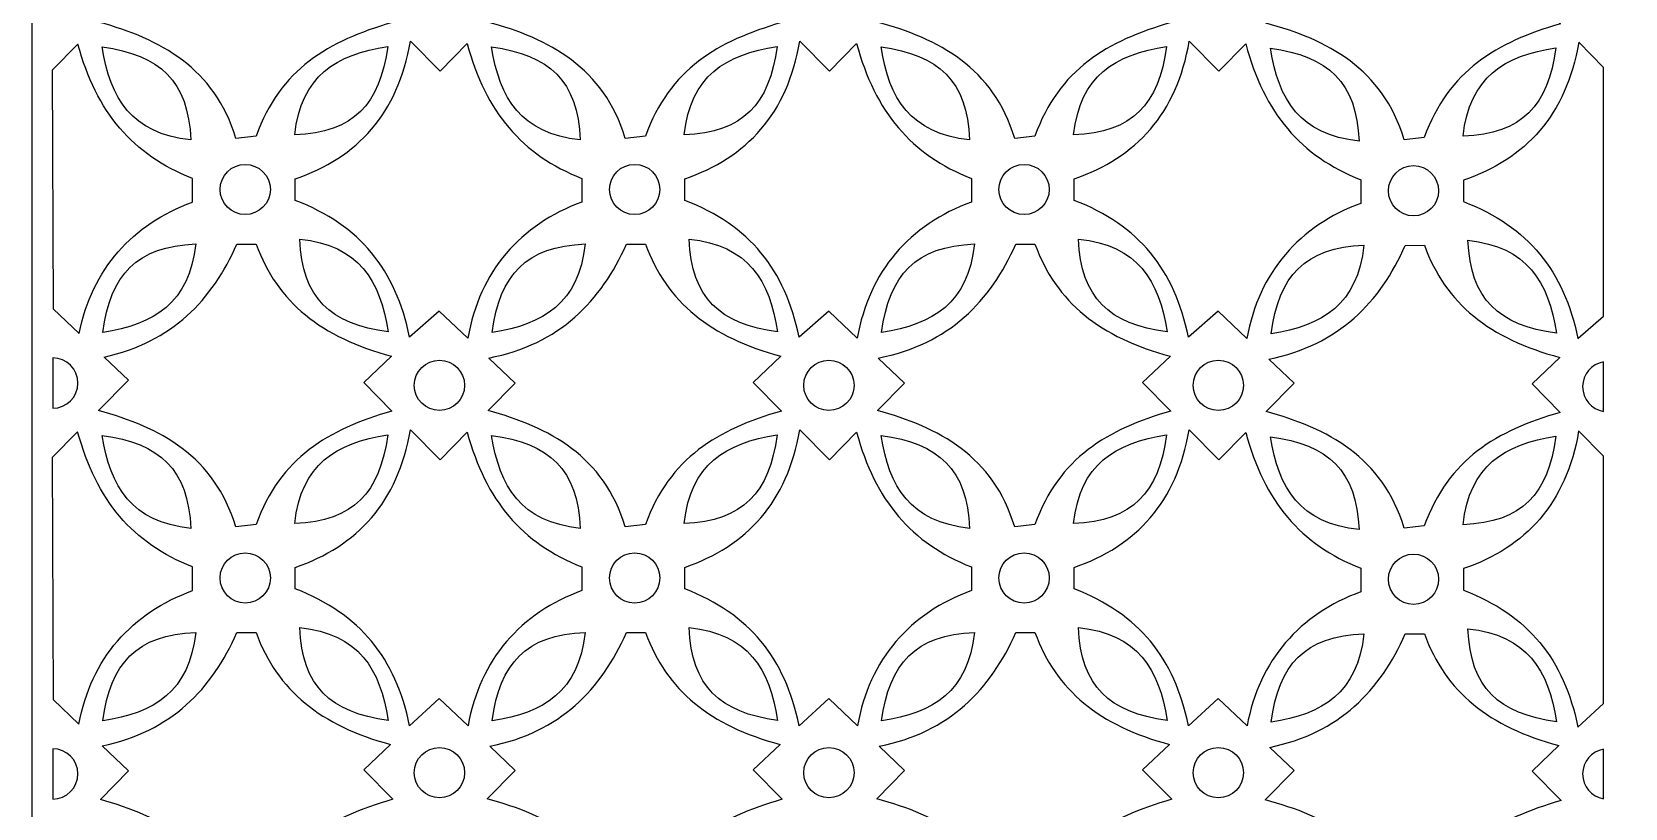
# Model space of a CAD drawing. Header units: centimetres. Extents: x 7.7 to 16.7, y -9 to 9.
# Drawn here: x 7.693 to 12.191, y -0.099 to 2.092 of the extents above; entities that cross this region are included whole.
import ezdxf

# ---------------------------------------------------------------- set-up
doc = ezdxf.new("R2010")
doc.units = ezdxf.units.CM
doc.header["$MEASUREMENT"] = 0
doc.layers.add('layer 1', color=7, linetype='Continuous')

msp = doc.modelspace()

# ---------------------------------------------------------------- linework, layer by layer
at = {"layer": 'layer 1', "color": 250}
for points, knots in [([(7.69314, -9.00021), (7.69314, -3.37172), (7.69314, 3.13452), (7.69314, 9.00077), (7.69314, 9.00077), (7.69314, 9.00077), (16.68501, 9.00077), (16.68501, 9.00077), (16.68501, 9.00077), (16.68501, 3.47841), (16.68501, -3.20635), (16.68501, -9.00021), (16.68501, -9.00021), (16.68501, -9.00021), (7.69314, -9.00021), (7.69314, -9.00021)], [0, 0, 0, 0, 0.2, 0.2, 0.2, 0.2, 0.4, 0.4, 0.4, 0.4, 0.6, 0.6, 0.6, 0.6, 1, 1, 1, 1]), ([(7.89432, 2.26982), (7.89432, 2.26982), (7.96608, 2.20196), (7.96608, 2.20196), (7.96608, 2.20196), (7.96608, 2.20196), (7.88373, 2.11858), (7.88373, 2.11858), (7.88373, 2.11858), (8.05497, 2.07171), (8.20927, 1.99003), (8.26887, 1.7909), (8.26887, 1.7909), (8.26887, 1.7909), (8.32589, 1.79744), (8.32589, 1.79744), (8.32589, 1.79744), (8.39436, 1.98648), (8.52989, 2.06595), (8.71018, 2.11802), (8.71018, 2.11802), (8.71018, 2.11802), (8.63, 2.19919), (8.63, 2.19919), (8.63, 2.19919), (8.63, 2.19919), (8.70801, 2.27297), (8.70801, 2.27297), (8.70801, 2.27297), (8.50959, 2.32565), (8.38609, 2.42492), (8.32612, 2.58937), (8.32612, 2.58937), (8.32612, 2.58937), (8.27218, 2.58917), (8.27218, 2.58917), (8.27218, 2.58917), (8.20236, 2.4312), (8.08841, 2.31104), (7.89432, 2.26982)], [0, 0, 0, 0, 0.0909091, 0.0909091, 0.0909091, 0.0909091, 0.1818182, 0.1818182, 0.1818182, 0.1818182, 0.2727273, 0.2727273, 0.2727273, 0.2727273, 0.3636364, 0.3636364, 0.3636364, 0.3636364, 0.4545455, 0.4545455, 0.4545455, 0.4545455, 0.5454545, 0.5454545, 0.5454545, 0.5454545, 0.6363636, 0.6363636, 0.6363636, 0.6363636, 0.7272727, 0.7272727, 0.7272727, 0.7272727, 0.8181818, 0.8181818, 0.8181818, 0.8181818, 1, 1, 1, 1]), ([(8.98069, 2.11922), (9.15287, 2.07245), (9.30831, 1.99094), (9.36818, 1.7909), (9.36818, 1.7909), (9.36818, 1.7909), (9.4252, 1.79744), (9.4252, 1.79744), (9.4252, 1.79744), (9.49367, 1.98648), (9.62919, 2.06595), (9.80949, 2.11802), (9.80949, 2.11802), (9.80949, 2.11802), (9.72931, 2.19919), (9.72931, 2.19919), (9.72931, 2.19919), (9.72931, 2.19919), (9.80732, 2.27296), (9.80732, 2.27296), (9.80732, 2.27296), (9.60889, 2.32565), (9.4854, 2.42492), (9.42543, 2.58937), (9.42543, 2.58937), (9.42543, 2.58937), (9.37149, 2.58917), (9.37149, 2.58917), (9.37149, 2.58917), (9.30045, 2.42844), (9.1837, 2.30686), (8.98334, 2.26774), (8.98334, 2.26774), (8.98334, 2.26774), (9.05741, 2.19742), (9.05741, 2.19742), (9.05741, 2.19742), (9.05741, 2.19742), (8.98069, 2.11922), (8.98069, 2.11922)], [0, 0, 0, 0, 0.0909091, 0.0909091, 0.0909091, 0.0909091, 0.1818182, 0.1818182, 0.1818182, 0.1818182, 0.2727273, 0.2727273, 0.2727273, 0.2727273, 0.3636364, 0.3636364, 0.3636364, 0.3636364, 0.4545455, 0.4545455, 0.4545455, 0.4545455, 0.5454545, 0.5454545, 0.5454545, 0.5454545, 0.6363636, 0.6363636, 0.6363636, 0.6363636, 0.7272727, 0.7272727, 0.7272727, 0.7272727, 0.8181818, 0.8181818, 0.8181818, 0.8181818, 1, 1, 1, 1]), ([(10.08, 2.11922), (10.25218, 2.07245), (10.40762, 1.99094), (10.46749, 1.7909), (10.46749, 1.7909), (10.46749, 1.7909), (10.52451, 1.79744), (10.52451, 1.79744), (10.52451, 1.79744), (10.59298, 1.98648), (10.7285, 2.06595), (10.9088, 2.11802), (10.9088, 2.11802), (10.9088, 2.11802), (10.82862, 2.19919), (10.82862, 2.19919), (10.82862, 2.19919), (10.82862, 2.19919), (10.90663, 2.27296), (10.90663, 2.27296), (10.90663, 2.27296), (10.7082, 2.32565), (10.58471, 2.42492), (10.52474, 2.58937), (10.52474, 2.58937), (10.52474, 2.58937), (10.4708, 2.58917), (10.4708, 2.58917), (10.4708, 2.58917), (10.39976, 2.42844), (10.28301, 2.30686), (10.08265, 2.26774), (10.08265, 2.26774), (10.08265, 2.26774), (10.15672, 2.19742), (10.15672, 2.19742), (10.15672, 2.19742), (10.15672, 2.19742), (10.08, 2.11922), (10.08, 2.11922)], [0, 0, 0, 0, 0.0909091, 0.0909091, 0.0909091, 0.0909091, 0.1818182, 0.1818182, 0.1818182, 0.1818182, 0.2727273, 0.2727273, 0.2727273, 0.2727273, 0.3636364, 0.3636364, 0.3636364, 0.3636364, 0.4545455, 0.4545455, 0.4545455, 0.4545455, 0.5454545, 0.5454545, 0.5454545, 0.5454545, 0.6363636, 0.6363636, 0.6363636, 0.6363636, 0.7272727, 0.7272727, 0.7272727, 0.7272727, 0.8181818, 0.8181818, 0.8181818, 0.8181818, 1, 1, 1, 1]), ([(11.17651, 2.11636), (11.3498, 2.06972), (11.5066, 1.9884), (11.5668, 1.78728), (11.5668, 1.78728), (11.5668, 1.78728), (11.62382, 1.79383), (11.62382, 1.79383), (11.62382, 1.79383), (11.69229, 1.98287), (11.82781, 2.06233), (12.00811, 2.1144), (12.00811, 2.1144), (12.00811, 2.1144), (11.92793, 2.19558), (11.92793, 2.19558), (11.92793, 2.19558), (11.92793, 2.19558), (12.00594, 2.26935), (12.00594, 2.26935), (12.00594, 2.26935), (11.80751, 2.32203), (11.68402, 2.4213), (11.62405, 2.58575), (11.62405, 2.58575), (11.62405, 2.58575), (11.57011, 2.58555), (11.57011, 2.58555), (11.57011, 2.58555), (11.49944, 2.42567), (11.38355, 2.30451), (11.18512, 2.26474), (11.18512, 2.26474), (11.18512, 2.26474), (11.25603, 2.19742), (11.25603, 2.19742), (11.25603, 2.19742), (11.25603, 2.19742), (11.17651, 2.11636), (11.17651, 2.11636)], [0, 0, 0, 0, 0.0909091, 0.0909091, 0.0909091, 0.0909091, 0.1818182, 0.1818182, 0.1818182, 0.1818182, 0.2727273, 0.2727273, 0.2727273, 0.2727273, 0.3636364, 0.3636364, 0.3636364, 0.3636364, 0.4545455, 0.4545455, 0.4545455, 0.4545455, 0.5454545, 0.5454545, 0.5454545, 0.5454545, 0.6363636, 0.6363636, 0.6363636, 0.6363636, 0.7272727, 0.7272727, 0.7272727, 0.7272727, 0.8181818, 0.8181818, 0.8181818, 0.8181818, 1, 1, 1, 1]), ([(7.75078, 1.98397), (7.75078, 1.98397), (7.82308, 2.05718), (7.82308, 2.05718), (7.82308, 2.05718), (7.87592, 1.86383), (7.97776, 1.74462), (8.14659, 1.67787), (8.14659, 1.67787), (8.14659, 1.67787), (8.14665, 1.61115), (8.14665, 1.61115), (8.14665, 1.61115), (7.97704, 1.54933), (7.86261, 1.42198), (7.82704, 1.24005), (7.82704, 1.24005), (7.82704, 1.24005), (7.75289, 1.31016), (7.75289, 1.31016), (7.75289, 1.31016), (7.75289, 1.31016), (7.75078, 1.98397), (7.75078, 1.98397)], [0, 0, 0, 0, 0.1428571, 0.1428571, 0.1428571, 0.1428571, 0.2857143, 0.2857143, 0.2857143, 0.2857143, 0.4285714, 0.4285714, 0.4285714, 0.4285714, 0.5714286, 0.5714286, 0.5714286, 0.5714286, 0.7142857, 0.7142857, 0.7142857, 0.7142857, 1, 1, 1, 1]), ([(7.89176, 2.04901), (7.91432, 1.90349), (7.97444, 1.80478), (8.14163, 1.78673), (8.14163, 1.78673), (8.13514, 1.95327), (8.05461, 2.02726), (7.89176, 2.04901)], [0, 0, 0, 0, 0.3333333, 0.3333333, 0.3333333, 0.3333333, 1, 1, 1, 1]), ([(8.69753, 2.0505), (8.55202, 2.02794), (8.45331, 1.96782), (8.43525, 1.80063), (8.43525, 1.80063), (8.6018, 1.80711), (8.67579, 1.88764), (8.69753, 2.0505)], [0, 0, 0, 0, 0.3333333, 0.3333333, 0.3333333, 0.3333333, 1, 1, 1, 1]), ([(8.92395, 1.22698), (8.95652, 1.41588), (9.07233, 1.54786), (9.24596, 1.61115), (9.24596, 1.61115), (9.24596, 1.61115), (9.2459, 1.67787), (9.2459, 1.67787), (9.2459, 1.67787), (9.07647, 1.74485), (8.97451, 1.86467), (8.92183, 2.05922), (8.92183, 2.05922), (8.92183, 2.05922), (8.8453, 1.98121), (8.8453, 1.98121), (8.8453, 1.98121), (8.8453, 1.98121), (8.76166, 2.06589), (8.76166, 2.06589), (8.76166, 2.06589), (8.72682, 1.86019), (8.61201, 1.73723), (8.43686, 1.6767), (8.43686, 1.6767), (8.43686, 1.6767), (8.43686, 1.61613), (8.43686, 1.61613), (8.43686, 1.61613), (8.6203, 1.54466), (8.71969, 1.42144), (8.7596, 1.22955), (8.7596, 1.22955), (8.7596, 1.22955), (8.84319, 1.30366), (8.84319, 1.30366), (8.84319, 1.30366), (8.84319, 1.30366), (8.92395, 1.22698), (8.92395, 1.22698)], [0, 0, 0, 0, 0.0909091, 0.0909091, 0.0909091, 0.0909091, 0.1818182, 0.1818182, 0.1818182, 0.1818182, 0.2727273, 0.2727273, 0.2727273, 0.2727273, 0.3636364, 0.3636364, 0.3636364, 0.3636364, 0.4545455, 0.4545455, 0.4545455, 0.4545455, 0.5454545, 0.5454545, 0.5454545, 0.5454545, 0.6363636, 0.6363636, 0.6363636, 0.6363636, 0.7272727, 0.7272727, 0.7272727, 0.7272727, 0.8181818, 0.8181818, 0.8181818, 0.8181818, 1, 1, 1, 1]), ([(8.99107, 2.04901), (9.01363, 1.90349), (9.07375, 1.80478), (9.24094, 1.78673), (9.24094, 1.78673), (9.23445, 1.95327), (9.15392, 2.02726), (8.99107, 2.04901)], [0, 0, 0, 0, 0.3333333, 0.3333333, 0.3333333, 0.3333333, 1, 1, 1, 1]), ([(9.79684, 2.0505), (9.65133, 2.02794), (9.55262, 1.96782), (9.53456, 1.80063), (9.53456, 1.80063), (9.70111, 1.80711), (9.7751, 1.88764), (9.79684, 2.0505)], [0, 0, 0, 0, 0.3333333, 0.3333333, 0.3333333, 0.3333333, 1, 1, 1, 1]), ([(10.02326, 1.22698), (10.05583, 1.41588), (10.17164, 1.54786), (10.34527, 1.61115), (10.34527, 1.61115), (10.34527, 1.61115), (10.34521, 1.67787), (10.34521, 1.67787), (10.34521, 1.67787), (10.17578, 1.74485), (10.07382, 1.86467), (10.02114, 2.05922), (10.02114, 2.05922), (10.02114, 2.05922), (9.94461, 1.98121), (9.94461, 1.98121), (9.94461, 1.98121), (9.94461, 1.98121), (9.86097, 2.06589), (9.86097, 2.06589), (9.86097, 2.06589), (9.82613, 1.86019), (9.71132, 1.73723), (9.53617, 1.6767), (9.53617, 1.6767), (9.53617, 1.6767), (9.53617, 1.61613), (9.53617, 1.61613), (9.53617, 1.61613), (9.71961, 1.54466), (9.819, 1.42144), (9.85891, 1.22955), (9.85891, 1.22955), (9.85891, 1.22955), (9.9425, 1.30366), (9.9425, 1.30366), (9.9425, 1.30366), (9.9425, 1.30366), (10.02326, 1.22698), (10.02326, 1.22698)], [0, 0, 0, 0, 0.0909091, 0.0909091, 0.0909091, 0.0909091, 0.1818182, 0.1818182, 0.1818182, 0.1818182, 0.2727273, 0.2727273, 0.2727273, 0.2727273, 0.3636364, 0.3636364, 0.3636364, 0.3636364, 0.4545455, 0.4545455, 0.4545455, 0.4545455, 0.5454545, 0.5454545, 0.5454545, 0.5454545, 0.6363636, 0.6363636, 0.6363636, 0.6363636, 0.7272727, 0.7272727, 0.7272727, 0.7272727, 0.8181818, 0.8181818, 0.8181818, 0.8181818, 1, 1, 1, 1]), ([(10.09038, 2.04901), (10.11294, 1.90349), (10.17306, 1.80478), (10.34025, 1.78673), (10.34025, 1.78673), (10.33376, 1.95327), (10.25323, 2.02726), (10.09038, 2.04901)], [0, 0, 0, 0, 0.3333333, 0.3333333, 0.3333333, 0.3333333, 1, 1, 1, 1]), ([(10.89615, 2.0505), (10.75064, 2.02794), (10.65193, 1.96782), (10.63387, 1.80063), (10.63387, 1.80063), (10.80042, 1.80711), (10.87441, 1.88764), (10.89615, 2.0505)], [0, 0, 0, 0, 0.3333333, 0.3333333, 0.3333333, 0.3333333, 1, 1, 1, 1]), ([(11.12311, 1.22648), (11.15641, 1.41372), (11.2719, 1.54459), (11.44458, 1.60753), (11.44458, 1.60753), (11.44458, 1.60753), (11.44452, 1.67425), (11.44452, 1.67425), (11.44452, 1.67425), (11.27449, 1.74148), (11.1724, 1.8619), (11.11989, 2.05768), (11.11989, 2.05768), (11.11989, 2.05768), (11.04392, 1.98121), (11.04392, 1.98121), (11.04392, 1.98121), (11.04392, 1.98121), (10.96028, 2.06589), (10.96028, 2.06589), (10.96028, 2.06589), (10.92544, 1.86019), (10.81063, 1.73723), (10.63548, 1.6767), (10.63548, 1.6767), (10.63548, 1.6767), (10.63548, 1.61613), (10.63548, 1.61613), (10.63548, 1.61613), (10.81892, 1.54466), (10.91831, 1.42144), (10.95822, 1.22955), (10.95822, 1.22955), (10.95822, 1.22955), (11.04181, 1.30366), (11.04181, 1.30366), (11.04181, 1.30366), (11.04181, 1.30366), (11.12311, 1.22648), (11.12311, 1.22648)], [0, 0, 0, 0, 0.0909091, 0.0909091, 0.0909091, 0.0909091, 0.1818182, 0.1818182, 0.1818182, 0.1818182, 0.2727273, 0.2727273, 0.2727273, 0.2727273, 0.3636364, 0.3636364, 0.3636364, 0.3636364, 0.4545455, 0.4545455, 0.4545455, 0.4545455, 0.5454545, 0.5454545, 0.5454545, 0.5454545, 0.6363636, 0.6363636, 0.6363636, 0.6363636, 0.7272727, 0.7272727, 0.7272727, 0.7272727, 0.8181818, 0.8181818, 0.8181818, 0.8181818, 1, 1, 1, 1]), ([(11.18969, 2.04539), (11.21225, 1.89987), (11.27237, 1.80116), (11.43956, 1.78311), (11.43956, 1.78311), (11.43307, 1.94965), (11.35254, 2.02365), (11.18969, 2.04539)], [0, 0, 0, 0, 0.3333333, 0.3333333, 0.3333333, 0.3333333, 1, 1, 1, 1]), ([(11.99546, 2.04688), (11.84995, 2.02432), (11.75124, 1.9642), (11.73318, 1.79701), (11.73318, 1.79701), (11.89973, 1.80349), (11.97372, 1.88402), (11.99546, 2.04688)], [0, 0, 0, 0, 0.3333333, 0.3333333, 0.3333333, 0.3333333, 1, 1, 1, 1]), ([(12.12941, 1.99158), (12.12941, 1.99158), (12.12941, 1.28898), (12.12941, 1.28898), (12.12941, 1.28898), (12.12941, 1.28898), (12.05753, 1.22593), (12.05753, 1.22593), (12.05753, 1.22593), (12.01762, 1.41782), (11.91823, 1.54104), (11.73479, 1.61251), (11.73479, 1.61251), (11.73479, 1.61251), (11.73479, 1.67308), (11.73479, 1.67308), (11.73479, 1.67308), (11.90994, 1.73361), (12.02475, 1.85658), (12.05959, 2.06227), (12.05959, 2.06227), (12.05959, 2.06227), (12.12941, 1.99158), (12.12941, 1.99158)], [0, 0, 0, 0, 0.1428571, 0.1428571, 0.1428571, 0.1428571, 0.2857143, 0.2857143, 0.2857143, 0.2857143, 0.4285714, 0.4285714, 0.4285714, 0.4285714, 0.5714286, 0.5714286, 0.5714286, 0.5714286, 0.7142857, 0.7142857, 0.7142857, 0.7142857, 1, 1, 1, 1]), ([(8.36632, 1.64677), (8.36632, 1.68584), (8.33446, 1.7177), (8.29538, 1.7177), (8.29538, 1.7177), (8.25631, 1.7177), (8.22445, 1.68584), (8.22445, 1.64677), (8.22445, 1.64677), (8.22445, 1.6077), (8.25631, 1.57583), (8.29538, 1.57583), (8.29538, 1.57583), (8.33446, 1.57583), (8.36632, 1.6077), (8.36632, 1.64677)], [0, 0, 0, 0, 0.2, 0.2, 0.2, 0.2, 0.4, 0.4, 0.4, 0.4, 0.6, 0.6, 0.6, 0.6, 1, 1, 1, 1]), ([(9.46563, 1.64677), (9.46563, 1.68584), (9.43377, 1.7177), (9.39469, 1.7177), (9.39469, 1.7177), (9.35562, 1.7177), (9.32376, 1.68584), (9.32376, 1.64677), (9.32376, 1.64677), (9.32376, 1.6077), (9.35562, 1.57583), (9.39469, 1.57583), (9.39469, 1.57583), (9.43377, 1.57583), (9.46563, 1.6077), (9.46563, 1.64677)], [0, 0, 0, 0, 0.2, 0.2, 0.2, 0.2, 0.4, 0.4, 0.4, 0.4, 0.6, 0.6, 0.6, 0.6, 1, 1, 1, 1]), ([(10.56494, 1.64677), (10.56494, 1.68584), (10.53308, 1.7177), (10.494, 1.7177), (10.494, 1.7177), (10.45493, 1.7177), (10.42307, 1.68584), (10.42307, 1.64677), (10.42307, 1.64677), (10.42307, 1.6077), (10.45493, 1.57583), (10.494, 1.57583), (10.494, 1.57583), (10.53308, 1.57583), (10.56494, 1.6077), (10.56494, 1.64677)], [0, 0, 0, 0, 0.2, 0.2, 0.2, 0.2, 0.4, 0.4, 0.4, 0.4, 0.6, 0.6, 0.6, 0.6, 1, 1, 1, 1]), ([(11.66425, 1.64315), (11.66425, 1.68222), (11.63239, 1.71409), (11.59331, 1.71409), (11.59331, 1.71409), (11.55424, 1.71409), (11.52238, 1.68222), (11.52238, 1.64315), (11.52238, 1.64315), (11.52238, 1.60408), (11.55424, 1.57221), (11.59331, 1.57221), (11.59331, 1.57221), (11.63239, 1.57221), (11.66425, 1.60408), (11.66425, 1.64315)], [0, 0, 0, 0, 0.2, 0.2, 0.2, 0.2, 0.4, 0.4, 0.4, 0.4, 0.6, 0.6, 0.6, 0.6, 1, 1, 1, 1]), ([(7.897, 1.17388), (7.897, 1.17388), (7.96608, 1.10856), (7.96608, 1.10856), (7.96608, 1.10856), (7.96608, 1.10856), (7.8813, 1.02272), (7.8813, 1.02272), (7.8813, 1.02272), (8.05352, 0.97597), (8.20899, 0.89445), (8.26887, 0.69438), (8.26887, 0.69438), (8.26887, 0.69438), (8.32589, 0.70093), (8.32589, 0.70093), (8.32589, 0.70093), (8.3943, 0.8898), (8.52964, 0.96929), (8.7097, 1.02136), (8.7097, 1.02136), (8.7097, 1.02136), (8.63, 1.10206), (8.63, 1.10206), (8.63, 1.10206), (8.63, 1.10206), (8.70852, 1.17631), (8.70852, 1.17631), (8.70852, 1.17631), (8.5098, 1.22896), (8.38614, 1.32826), (8.32612, 1.49285), (8.32612, 1.49285), (8.32612, 1.49285), (8.27218, 1.49265), (8.27218, 1.49265), (8.27218, 1.49265), (8.20268, 1.33542), (8.08946, 1.21564), (7.897, 1.17388)], [0, 0, 0, 0, 0.0909091, 0.0909091, 0.0909091, 0.0909091, 0.1818182, 0.1818182, 0.1818182, 0.1818182, 0.2727273, 0.2727273, 0.2727273, 0.2727273, 0.3636364, 0.3636364, 0.3636364, 0.3636364, 0.4545455, 0.4545455, 0.4545455, 0.4545455, 0.5454545, 0.5454545, 0.5454545, 0.5454545, 0.6363636, 0.6363636, 0.6363636, 0.6363636, 0.7272727, 0.7272727, 0.7272727, 0.7272727, 0.8181818, 0.8181818, 0.8181818, 0.8181818, 1, 1, 1, 1]), ([(7.89325, 1.24323), (8.03876, 1.26579), (8.13747, 1.32591), (8.15553, 1.4931), (8.15553, 1.4931), (7.98898, 1.48662), (7.91499, 1.40609), (7.89325, 1.24323)], [0, 0, 0, 0, 0.3333333, 0.3333333, 0.3333333, 0.3333333, 1, 1, 1, 1]), ([(8.69902, 1.24472), (8.67646, 1.39024), (8.61634, 1.48895), (8.44915, 1.507), (8.44915, 1.507), (8.45564, 1.34046), (8.53617, 1.26646), (8.69902, 1.24472)], [0, 0, 0, 0, 0.3333333, 0.3333333, 0.3333333, 0.3333333, 1, 1, 1, 1]), ([(8.98117, 1.02257), (9.15316, 0.97578), (9.30837, 0.89423), (9.36818, 0.69438), (9.36818, 0.69438), (9.36818, 0.69438), (9.4252, 0.70093), (9.4252, 0.70093), (9.4252, 0.70093), (9.49361, 0.8898), (9.62895, 0.96929), (9.80901, 1.02136), (9.80901, 1.02136), (9.80901, 1.02136), (9.72931, 1.10206), (9.72931, 1.10206), (9.72931, 1.10206), (9.72931, 1.10206), (9.80783, 1.17631), (9.80783, 1.17631), (9.80783, 1.17631), (9.60911, 1.22896), (9.48545, 1.32826), (9.42543, 1.49285), (9.42543, 1.49285), (9.42543, 1.49285), (9.37149, 1.49265), (9.37149, 1.49265), (9.37149, 1.49265), (9.30038, 1.33178), (9.18349, 1.21012), (8.9828, 1.17112), (8.9828, 1.17112), (8.9828, 1.17112), (9.05741, 1.10028), (9.05741, 1.10028), (9.05741, 1.10028), (9.05741, 1.10028), (8.98117, 1.02257), (8.98117, 1.02257)], [0, 0, 0, 0, 0.0909091, 0.0909091, 0.0909091, 0.0909091, 0.1818182, 0.1818182, 0.1818182, 0.1818182, 0.2727273, 0.2727273, 0.2727273, 0.2727273, 0.3636364, 0.3636364, 0.3636364, 0.3636364, 0.4545455, 0.4545455, 0.4545455, 0.4545455, 0.5454545, 0.5454545, 0.5454545, 0.5454545, 0.6363636, 0.6363636, 0.6363636, 0.6363636, 0.7272727, 0.7272727, 0.7272727, 0.7272727, 0.8181818, 0.8181818, 0.8181818, 0.8181818, 1, 1, 1, 1]), ([(8.99256, 1.24323), (9.13807, 1.26579), (9.23678, 1.32591), (9.25483, 1.4931), (9.25483, 1.4931), (9.08829, 1.48662), (9.0143, 1.40609), (8.99256, 1.24323)], [0, 0, 0, 0, 0.3333333, 0.3333333, 0.3333333, 0.3333333, 1, 1, 1, 1]), ([(9.79833, 1.24472), (9.77577, 1.39024), (9.71565, 1.48895), (9.54846, 1.507), (9.54846, 1.507), (9.55495, 1.34046), (9.63548, 1.26646), (9.79833, 1.24472)], [0, 0, 0, 0, 0.3333333, 0.3333333, 0.3333333, 0.3333333, 1, 1, 1, 1]), ([(10.08048, 1.02257), (10.25247, 0.97578), (10.40768, 0.89423), (10.46749, 0.69438), (10.46749, 0.69438), (10.46749, 0.69438), (10.52451, 0.70093), (10.52451, 0.70093), (10.52451, 0.70093), (10.59292, 0.8898), (10.72826, 0.96929), (10.90832, 1.02136), (10.90832, 1.02136), (10.90832, 1.02136), (10.82862, 1.10206), (10.82862, 1.10206), (10.82862, 1.10206), (10.82862, 1.10206), (10.90714, 1.17631), (10.90714, 1.17631), (10.90714, 1.17631), (10.70842, 1.22896), (10.58476, 1.32826), (10.52474, 1.49285), (10.52474, 1.49285), (10.52474, 1.49285), (10.4708, 1.49265), (10.4708, 1.49265), (10.4708, 1.49265), (10.39969, 1.33178), (10.2828, 1.21012), (10.08211, 1.17112), (10.08211, 1.17112), (10.08211, 1.17112), (10.15672, 1.10028), (10.15672, 1.10028), (10.15672, 1.10028), (10.15672, 1.10028), (10.08048, 1.02257), (10.08048, 1.02257)], [0, 0, 0, 0, 0.0909091, 0.0909091, 0.0909091, 0.0909091, 0.1818182, 0.1818182, 0.1818182, 0.1818182, 0.2727273, 0.2727273, 0.2727273, 0.2727273, 0.3636364, 0.3636364, 0.3636364, 0.3636364, 0.4545455, 0.4545455, 0.4545455, 0.4545455, 0.5454545, 0.5454545, 0.5454545, 0.5454545, 0.6363636, 0.6363636, 0.6363636, 0.6363636, 0.7272727, 0.7272727, 0.7272727, 0.7272727, 0.8181818, 0.8181818, 0.8181818, 0.8181818, 1, 1, 1, 1]), ([(10.09187, 1.24323), (10.23738, 1.26579), (10.33609, 1.32591), (10.35415, 1.4931), (10.35415, 1.4931), (10.1876, 1.48662), (10.11361, 1.40609), (10.09187, 1.24323)], [0, 0, 0, 0, 0.3333333, 0.3333333, 0.3333333, 0.3333333, 1, 1, 1, 1]), ([(10.89764, 1.24472), (10.87508, 1.39024), (10.81496, 1.48895), (10.64777, 1.507), (10.64777, 1.507), (10.65426, 1.34046), (10.73479, 1.26646), (10.89764, 1.24472)], [0, 0, 0, 0, 0.3333333, 0.3333333, 0.3333333, 0.3333333, 1, 1, 1, 1]), ([(11.17699, 1.01971), (11.35009, 0.97305), (11.50666, 0.8917), (11.5668, 0.69076), (11.5668, 0.69076), (11.5668, 0.69076), (11.62382, 0.69731), (11.62382, 0.69731), (11.62382, 0.69731), (11.69223, 0.88618), (11.82757, 0.96567), (12.00763, 1.01775), (12.00763, 1.01775), (12.00763, 1.01775), (11.92793, 1.09844), (11.92793, 1.09844), (11.92793, 1.09844), (11.92793, 1.09844), (12.00645, 1.17269), (12.00645, 1.17269), (12.00645, 1.17269), (11.80773, 1.22534), (11.68407, 1.32464), (11.62405, 1.48924), (11.62405, 1.48924), (11.62405, 1.48924), (11.57011, 1.48903), (11.57011, 1.48903), (11.57011, 1.48903), (11.49938, 1.329), (11.38334, 1.20778), (11.18459, 1.16811), (11.18459, 1.16811), (11.18459, 1.16811), (11.25603, 1.10028), (11.25603, 1.10028), (11.25603, 1.10028), (11.25603, 1.10028), (11.17699, 1.01971), (11.17699, 1.01971)], [0, 0, 0, 0, 0.0909091, 0.0909091, 0.0909091, 0.0909091, 0.1818182, 0.1818182, 0.1818182, 0.1818182, 0.2727273, 0.2727273, 0.2727273, 0.2727273, 0.3636364, 0.3636364, 0.3636364, 0.3636364, 0.4545455, 0.4545455, 0.4545455, 0.4545455, 0.5454545, 0.5454545, 0.5454545, 0.5454545, 0.6363636, 0.6363636, 0.6363636, 0.6363636, 0.7272727, 0.7272727, 0.7272727, 0.7272727, 0.8181818, 0.8181818, 0.8181818, 0.8181818, 1, 1, 1, 1]), ([(11.19118, 1.23962), (11.33669, 1.26217), (11.4354, 1.32229), (11.45345, 1.48948), (11.45345, 1.48948), (11.28691, 1.483), (11.21292, 1.40247), (11.19118, 1.23962)], [0, 0, 0, 0, 0.3333333, 0.3333333, 0.3333333, 0.3333333, 1, 1, 1, 1]), ([(11.99695, 1.2411), (11.97439, 1.38662), (11.91427, 1.48533), (11.74708, 1.50338), (11.74708, 1.50338), (11.75357, 1.33684), (11.8341, 1.26285), (11.99695, 1.2411)], [0, 0, 0, 0, 0.3333333, 0.3333333, 0.3333333, 0.3333333, 1, 1, 1, 1]), ([(7.75238, 1.1713), (7.79145, 1.1713), (7.82331, 1.13944), (7.82331, 1.10037), (7.82331, 1.10037), (7.82331, 1.0613), (7.79145, 1.02943), (7.75238, 1.02943), (7.75238, 1.02943), (7.75238, 1.02943), (7.75238, 1.1713), (7.75238, 1.1713)], [0, 0, 0, 0, 0.25, 0.25, 0.25, 0.25, 0.5, 0.5, 0.5, 0.5, 1, 1, 1, 1]), ([(8.91464, 1.09387), (8.91464, 1.13294), (8.88278, 1.1648), (8.8437, 1.1648), (8.8437, 1.1648), (8.80463, 1.1648), (8.77277, 1.13294), (8.77277, 1.09387), (8.77277, 1.09387), (8.77277, 1.0548), (8.80463, 1.02293), (8.8437, 1.02293), (8.8437, 1.02293), (8.88278, 1.02293), (8.91464, 1.0548), (8.91464, 1.09387)], [0, 0, 0, 0, 0.2, 0.2, 0.2, 0.2, 0.4, 0.4, 0.4, 0.4, 0.6, 0.6, 0.6, 0.6, 1, 1, 1, 1]), ([(10.01395, 1.09387), (10.01395, 1.13294), (9.98209, 1.1648), (9.94301, 1.1648), (9.94301, 1.1648), (9.90394, 1.1648), (9.87208, 1.13294), (9.87208, 1.09387), (9.87208, 1.09387), (9.87208, 1.0548), (9.90394, 1.02293), (9.94301, 1.02293), (9.94301, 1.02293), (9.98209, 1.02293), (10.01395, 1.0548), (10.01395, 1.09387)], [0, 0, 0, 0, 0.2, 0.2, 0.2, 0.2, 0.4, 0.4, 0.4, 0.4, 0.6, 0.6, 0.6, 0.6, 1, 1, 1, 1]), ([(11.11326, 1.09387), (11.11326, 1.13294), (11.0814, 1.1648), (11.04232, 1.1648), (11.04232, 1.1648), (11.00325, 1.1648), (10.97139, 1.13294), (10.97139, 1.09387), (10.97139, 1.09387), (10.97139, 1.0548), (11.00325, 1.02293), (11.04232, 1.02293), (11.04232, 1.02293), (11.0814, 1.02293), (11.11326, 1.0548), (11.11326, 1.09387)], [0, 0, 0, 0, 0.2, 0.2, 0.2, 0.2, 0.4, 0.4, 0.4, 0.4, 0.6, 0.6, 0.6, 0.6, 1, 1, 1, 1]), ([(12.12941, 1.16012), (12.12941, 1.16012), (12.12941, 1.02037), (12.12941, 1.02037), (12.12941, 1.02037), (12.09613, 1.02619), (12.0707, 1.05534), (12.0707, 1.09025), (12.0707, 1.09025), (12.0707, 1.12516), (12.09613, 1.1543), (12.12941, 1.16012)], [0, 0, 0, 0, 0.25, 0.25, 0.25, 0.25, 0.5, 0.5, 0.5, 0.5, 1, 1, 1, 1]), ([(7.75078, 0.89057), (7.75078, 0.89057), (7.82242, 0.9631), (7.82242, 0.9631), (7.82242, 0.9631), (7.87506, 0.76832), (7.97705, 0.64838), (8.14659, 0.58135), (8.14659, 0.58135), (8.14659, 0.58135), (8.14665, 0.51463), (8.14665, 0.51463), (8.14665, 0.51463), (7.9753, 0.45217), (7.86027, 0.32282), (7.82598, 0.13788), (7.82598, 0.13788), (7.82598, 0.13788), (7.75289, 0.207), (7.75289, 0.207), (7.75289, 0.207), (7.75289, 0.207), (7.75078, 0.89057), (7.75078, 0.89057)], [0, 0, 0, 0, 0.1428571, 0.1428571, 0.1428571, 0.1428571, 0.2857143, 0.2857143, 0.2857143, 0.2857143, 0.4285714, 0.4285714, 0.4285714, 0.4285714, 0.5714286, 0.5714286, 0.5714286, 0.5714286, 0.7142857, 0.7142857, 0.7142857, 0.7142857, 1, 1, 1, 1]), ([(7.89176, 0.95249), (7.91432, 0.80697), (7.97444, 0.70826), (8.14163, 0.69021), (8.14163, 0.69021), (8.13514, 0.85675), (8.05461, 0.93074), (7.89176, 0.95249)], [0, 0, 0, 0, 0.3333333, 0.3333333, 0.3333333, 0.3333333, 1, 1, 1, 1]), ([(8.69753, 0.95398), (8.55202, 0.93142), (8.45331, 0.8713), (8.43525, 0.70411), (8.43525, 0.70411), (8.6018, 0.71059), (8.67579, 0.79112), (8.69753, 0.95398)], [0, 0, 0, 0, 0.3333333, 0.3333333, 0.3333333, 0.3333333, 1, 1, 1, 1]), ([(8.92443, 0.13326), (8.95766, 0.32067), (9.07318, 0.45165), (9.24596, 0.51463), (9.24596, 0.51463), (9.24596, 0.51463), (9.2459, 0.58135), (9.2459, 0.58135), (9.2459, 0.58135), (9.07661, 0.64828), (8.97468, 0.76796), (8.92197, 0.96222), (8.92197, 0.96222), (8.92197, 0.96222), (8.8453, 0.88407), (8.8453, 0.88407), (8.8453, 0.88407), (8.8453, 0.88407), (8.76157, 0.96884), (8.76157, 0.96884), (8.76157, 0.96884), (8.72662, 0.76347), (8.61186, 0.64066), (8.43686, 0.58018), (8.43686, 0.58018), (8.43686, 0.58018), (8.43686, 0.51961), (8.43686, 0.51961), (8.43686, 0.51961), (8.6203, 0.44814), (8.71969, 0.32492), (8.7596, 0.13303), (8.7596, 0.13303), (8.7596, 0.13303), (8.84319, 0.21039), (8.84319, 0.21039), (8.84319, 0.21039), (8.84319, 0.21039), (8.92443, 0.13326), (8.92443, 0.13326)], [0, 0, 0, 0, 0.0909091, 0.0909091, 0.0909091, 0.0909091, 0.1818182, 0.1818182, 0.1818182, 0.1818182, 0.2727273, 0.2727273, 0.2727273, 0.2727273, 0.3636364, 0.3636364, 0.3636364, 0.3636364, 0.4545455, 0.4545455, 0.4545455, 0.4545455, 0.5454545, 0.5454545, 0.5454545, 0.5454545, 0.6363636, 0.6363636, 0.6363636, 0.6363636, 0.7272727, 0.7272727, 0.7272727, 0.7272727, 0.8181818, 0.8181818, 0.8181818, 0.8181818, 1, 1, 1, 1]), ([(8.99107, 0.95249), (9.01363, 0.80697), (9.07375, 0.70826), (9.24094, 0.69021), (9.24094, 0.69021), (9.23445, 0.85675), (9.15392, 0.93074), (8.99107, 0.95249)], [0, 0, 0, 0, 0.3333333, 0.3333333, 0.3333333, 0.3333333, 1, 1, 1, 1]), ([(9.79684, 0.95398), (9.65133, 0.93142), (9.55262, 0.8713), (9.53456, 0.70411), (9.53456, 0.70411), (9.70111, 0.71059), (9.7751, 0.79112), (9.79684, 0.95398)], [0, 0, 0, 0, 0.3333333, 0.3333333, 0.3333333, 0.3333333, 1, 1, 1, 1]), ([(10.02374, 0.13326), (10.05697, 0.32067), (10.17249, 0.45165), (10.34527, 0.51463), (10.34527, 0.51463), (10.34527, 0.51463), (10.34521, 0.58135), (10.34521, 0.58135), (10.34521, 0.58135), (10.17592, 0.64828), (10.07399, 0.76796), (10.02128, 0.96222), (10.02128, 0.96222), (10.02128, 0.96222), (9.94461, 0.88407), (9.94461, 0.88407), (9.94461, 0.88407), (9.94461, 0.88407), (9.86088, 0.96884), (9.86088, 0.96884), (9.86088, 0.96884), (9.82593, 0.76347), (9.71117, 0.64066), (9.53617, 0.58018), (9.53617, 0.58018), (9.53617, 0.58018), (9.53617, 0.51961), (9.53617, 0.51961), (9.53617, 0.51961), (9.71961, 0.44814), (9.819, 0.32492), (9.85891, 0.13303), (9.85891, 0.13303), (9.85891, 0.13303), (9.9425, 0.21039), (9.9425, 0.21039), (9.9425, 0.21039), (9.9425, 0.21039), (10.02374, 0.13326), (10.02374, 0.13326)], [0, 0, 0, 0, 0.0909091, 0.0909091, 0.0909091, 0.0909091, 0.1818182, 0.1818182, 0.1818182, 0.1818182, 0.2727273, 0.2727273, 0.2727273, 0.2727273, 0.3636364, 0.3636364, 0.3636364, 0.3636364, 0.4545455, 0.4545455, 0.4545455, 0.4545455, 0.5454545, 0.5454545, 0.5454545, 0.5454545, 0.6363636, 0.6363636, 0.6363636, 0.6363636, 0.7272727, 0.7272727, 0.7272727, 0.7272727, 0.8181818, 0.8181818, 0.8181818, 0.8181818, 1, 1, 1, 1]), ([(10.09038, 0.95249), (10.11294, 0.80697), (10.17306, 0.70826), (10.34025, 0.69021), (10.34025, 0.69021), (10.33376, 0.85675), (10.25323, 0.93074), (10.09038, 0.95249)], [0, 0, 0, 0, 0.3333333, 0.3333333, 0.3333333, 0.3333333, 1, 1, 1, 1]), ([(10.89615, 0.95398), (10.75064, 0.93142), (10.65193, 0.8713), (10.63387, 0.70411), (10.63387, 0.70411), (10.80042, 0.71059), (10.87441, 0.79112), (10.89615, 0.95398)], [0, 0, 0, 0, 0.3333333, 0.3333333, 0.3333333, 0.3333333, 1, 1, 1, 1]), ([(11.12361, 0.13274), (11.15756, 0.31849), (11.27276, 0.44838), (11.44458, 0.51101), (11.44458, 0.51101), (11.44458, 0.51101), (11.44452, 0.57773), (11.44452, 0.57773), (11.44452, 0.57773), (11.27449, 0.64496), (11.1724, 0.76538), (11.11989, 0.96116), (11.11989, 0.96116), (11.11989, 0.96116), (11.04392, 0.88407), (11.04392, 0.88407), (11.04392, 0.88407), (11.04392, 0.88407), (10.96019, 0.96884), (10.96019, 0.96884), (10.96019, 0.96884), (10.92524, 0.76347), (10.81048, 0.64066), (10.63548, 0.58018), (10.63548, 0.58018), (10.63548, 0.58018), (10.63548, 0.51961), (10.63548, 0.51961), (10.63548, 0.51961), (10.81892, 0.44814), (10.91831, 0.32492), (10.95822, 0.13303), (10.95822, 0.13303), (10.95822, 0.13303), (11.04181, 0.21039), (11.04181, 0.21039), (11.04181, 0.21039), (11.04181, 0.21039), (11.12361, 0.13274), (11.12361, 0.13274)], [0, 0, 0, 0, 0.0909091, 0.0909091, 0.0909091, 0.0909091, 0.1818182, 0.1818182, 0.1818182, 0.1818182, 0.2727273, 0.2727273, 0.2727273, 0.2727273, 0.3636364, 0.3636364, 0.3636364, 0.3636364, 0.4545455, 0.4545455, 0.4545455, 0.4545455, 0.5454545, 0.5454545, 0.5454545, 0.5454545, 0.6363636, 0.6363636, 0.6363636, 0.6363636, 0.7272727, 0.7272727, 0.7272727, 0.7272727, 0.8181818, 0.8181818, 0.8181818, 0.8181818, 1, 1, 1, 1]), ([(11.18969, 0.94887), (11.21225, 0.80335), (11.27237, 0.70464), (11.43956, 0.68659), (11.43956, 0.68659), (11.43307, 0.85313), (11.35254, 0.92713), (11.18969, 0.94887)], [0, 0, 0, 0, 0.3333333, 0.3333333, 0.3333333, 0.3333333, 1, 1, 1, 1]), ([(11.99546, 0.95036), (11.84995, 0.9278), (11.75124, 0.86768), (11.73318, 0.70049), (11.73318, 0.70049), (11.89973, 0.70698), (11.97372, 0.78751), (11.99546, 0.95036)], [0, 0, 0, 0, 0.3333333, 0.3333333, 0.3333333, 0.3333333, 1, 1, 1, 1]), ([(12.12941, 0.89444), (12.12941, 0.89444), (12.12941, 0.19571), (12.12941, 0.19571), (12.12941, 0.19571), (12.12941, 0.19571), (12.05753, 0.12941), (12.05753, 0.12941), (12.05753, 0.12941), (12.01762, 0.3213), (11.91823, 0.44452), (11.73479, 0.51599), (11.73479, 0.51599), (11.73479, 0.51599), (11.73479, 0.57656), (11.73479, 0.57656), (11.73479, 0.57656), (11.90979, 0.63704), (12.02455, 0.75985), (12.0595, 0.96522), (12.0595, 0.96522), (12.0595, 0.96522), (12.12941, 0.89444), (12.12941, 0.89444)], [0, 0, 0, 0, 0.1428571, 0.1428571, 0.1428571, 0.1428571, 0.2857143, 0.2857143, 0.2857143, 0.2857143, 0.4285714, 0.4285714, 0.4285714, 0.4285714, 0.5714286, 0.5714286, 0.5714286, 0.5714286, 0.7142857, 0.7142857, 0.7142857, 0.7142857, 1, 1, 1, 1]), ([(8.36632, 0.55025), (8.36632, 0.58932), (8.33446, 0.62118), (8.29538, 0.62118), (8.29538, 0.62118), (8.25631, 0.62118), (8.22445, 0.58932), (8.22445, 0.55025), (8.22445, 0.55025), (8.22445, 0.51118), (8.25631, 0.47931), (8.29538, 0.47931), (8.29538, 0.47931), (8.33446, 0.47931), (8.36632, 0.51118), (8.36632, 0.55025)], [0, 0, 0, 0, 0.2, 0.2, 0.2, 0.2, 0.4, 0.4, 0.4, 0.4, 0.6, 0.6, 0.6, 0.6, 1, 1, 1, 1]), ([(9.46563, 0.55025), (9.46563, 0.58932), (9.43377, 0.62118), (9.39469, 0.62118), (9.39469, 0.62118), (9.35562, 0.62118), (9.32376, 0.58932), (9.32376, 0.55025), (9.32376, 0.55025), (9.32376, 0.51118), (9.35562, 0.47931), (9.39469, 0.47931), (9.39469, 0.47931), (9.43377, 0.47931), (9.46563, 0.51118), (9.46563, 0.55025)], [0, 0, 0, 0, 0.2, 0.2, 0.2, 0.2, 0.4, 0.4, 0.4, 0.4, 0.6, 0.6, 0.6, 0.6, 1, 1, 1, 1]), ([(10.56494, 0.55025), (10.56494, 0.58932), (10.53308, 0.62118), (10.494, 0.62118), (10.494, 0.62118), (10.45493, 0.62118), (10.42307, 0.58932), (10.42307, 0.55025), (10.42307, 0.55025), (10.42307, 0.51118), (10.45493, 0.47931), (10.494, 0.47931), (10.494, 0.47931), (10.53308, 0.47931), (10.56494, 0.51118), (10.56494, 0.55025)], [0, 0, 0, 0, 0.2, 0.2, 0.2, 0.2, 0.4, 0.4, 0.4, 0.4, 0.6, 0.6, 0.6, 0.6, 1, 1, 1, 1]), ([(11.66425, 0.54663), (11.66425, 0.5857), (11.63239, 0.61757), (11.59331, 0.61757), (11.59331, 0.61757), (11.55424, 0.61757), (11.52238, 0.5857), (11.52238, 0.54663), (11.52238, 0.54663), (11.52238, 0.50756), (11.55424, 0.4757), (11.59331, 0.4757), (11.59331, 0.4757), (11.63239, 0.4757), (11.66425, 0.50756), (11.66425, 0.54663)], [0, 0, 0, 0, 0.2, 0.2, 0.2, 0.2, 0.4, 0.4, 0.4, 0.4, 0.6, 0.6, 0.6, 0.6, 1, 1, 1, 1]), ([(8.69902, 0.1482), (8.67646, 0.29372), (8.61634, 0.39243), (8.44915, 0.41048), (8.44915, 0.41048), (8.45564, 0.24394), (8.53617, 0.16994), (8.69902, 0.1482)], [0, 0, 0, 0, 0.3333333, 0.3333333, 0.3333333, 0.3333333, 1, 1, 1, 1]), ([(9.79833, 0.1482), (9.77577, 0.29372), (9.71565, 0.39243), (9.54846, 0.41048), (9.54846, 0.41048), (9.55495, 0.24394), (9.63548, 0.16994), (9.79833, 0.1482)], [0, 0, 0, 0, 0.3333333, 0.3333333, 0.3333333, 0.3333333, 1, 1, 1, 1]), ([(10.89764, 0.1482), (10.87508, 0.29372), (10.81496, 0.39243), (10.64777, 0.41048), (10.64777, 0.41048), (10.65426, 0.24394), (10.73479, 0.16994), (10.89764, 0.1482)], [0, 0, 0, 0, 0.3333333, 0.3333333, 0.3333333, 0.3333333, 1, 1, 1, 1]), ([(11.99695, 0.14458), (11.97439, 0.2901), (11.91427, 0.38881), (11.74708, 0.40686), (11.74708, 0.40686), (11.75357, 0.24032), (11.8341, 0.16633), (11.99695, 0.14458)], [0, 0, 0, 0, 0.3333333, 0.3333333, 0.3333333, 0.3333333, 1, 1, 1, 1]), ([(7.89125, 0.07615), (7.89125, 0.07615), (7.96608, 0.00539), (7.96608, 0.00539), (7.96608, 0.00539), (7.96608, 0.00539), (7.88647, -0.07522), (7.88647, -0.07522), (7.88647, -0.07522), (8.05662, -0.1222), (8.20959, -0.20407), (8.26887, -0.40214), (8.26887, -0.40214), (8.26887, -0.40214), (8.32589, -0.39559), (8.32589, -0.39559), (8.32589, -0.39559), (8.39461, -0.20585), (8.53089, -0.1265), (8.7122, -0.07443), (8.7122, -0.07443), (8.7122, -0.07443), (8.63, 0.00879), (8.63, 0.00879), (8.63, 0.00879), (8.63, 0.00879), (8.70584, 0.08051), (8.70584, 0.08051), (8.70584, 0.08051), (8.50868, 0.13334), (8.38587, 0.23248), (8.32612, 0.39633), (8.32612, 0.39633), (8.32612, 0.39633), (8.27218, 0.39613), (8.27218, 0.39613), (8.27218, 0.39613), (8.20199, 0.23734), (8.08721, 0.11676), (7.89125, 0.07615)], [0, 0, 0, 0, 0.0909091, 0.0909091, 0.0909091, 0.0909091, 0.1818182, 0.1818182, 0.1818182, 0.1818182, 0.2727273, 0.2727273, 0.2727273, 0.2727273, 0.3636364, 0.3636364, 0.3636364, 0.3636364, 0.4545455, 0.4545455, 0.4545455, 0.4545455, 0.5454545, 0.5454545, 0.5454545, 0.5454545, 0.6363636, 0.6363636, 0.6363636, 0.6363636, 0.7272727, 0.7272727, 0.7272727, 0.7272727, 0.8181818, 0.8181818, 0.8181818, 0.8181818, 1, 1, 1, 1]), ([(7.89325, 0.14672), (8.03876, 0.16927), (8.13747, 0.22939), (8.15553, 0.39658), (8.15553, 0.39658), (7.98898, 0.3901), (7.91499, 0.30957), (7.89325, 0.14672)], [0, 0, 0, 0, 0.3333333, 0.3333333, 0.3333333, 0.3333333, 1, 1, 1, 1]), ([(8.97865, -0.07327), (9.15164, -0.11994), (9.30807, -0.20131), (9.36818, -0.40214), (9.36818, -0.40214), (9.36818, -0.40214), (9.4252, -0.39559), (9.4252, -0.39559), (9.4252, -0.39559), (9.49392, -0.20585), (9.6302, -0.1265), (9.81151, -0.07443), (9.81151, -0.07443), (9.81151, -0.07443), (9.72931, 0.00879), (9.72931, 0.00879), (9.72931, 0.00879), (9.72931, 0.00879), (9.80514, 0.0805), (9.80514, 0.0805), (9.80514, 0.0805), (9.60799, 0.13333), (9.48518, 0.23248), (9.42543, 0.39633), (9.42543, 0.39633), (9.42543, 0.39633), (9.37149, 0.39613), (9.37149, 0.39613), (9.37149, 0.39613), (9.30072, 0.23602), (9.1846, 0.11474), (8.98565, 0.07514), (8.98565, 0.07514), (8.98565, 0.07514), (9.05741, 0.00701), (9.05741, 0.00701), (9.05741, 0.00701), (9.05741, 0.00701), (8.97865, -0.07327), (8.97865, -0.07327)], [0, 0, 0, 0, 0.0909091, 0.0909091, 0.0909091, 0.0909091, 0.1818182, 0.1818182, 0.1818182, 0.1818182, 0.2727273, 0.2727273, 0.2727273, 0.2727273, 0.3636364, 0.3636364, 0.3636364, 0.3636364, 0.4545455, 0.4545455, 0.4545455, 0.4545455, 0.5454545, 0.5454545, 0.5454545, 0.5454545, 0.6363636, 0.6363636, 0.6363636, 0.6363636, 0.7272727, 0.7272727, 0.7272727, 0.7272727, 0.8181818, 0.8181818, 0.8181818, 0.8181818, 1, 1, 1, 1]), ([(8.99256, 0.14672), (9.13807, 0.16927), (9.23678, 0.22939), (9.25483, 0.39658), (9.25483, 0.39658), (9.08829, 0.3901), (9.0143, 0.30957), (8.99256, 0.14672)], [0, 0, 0, 0, 0.3333333, 0.3333333, 0.3333333, 0.3333333, 1, 1, 1, 1]), ([(10.07796, -0.07327), (10.25095, -0.11994), (10.40738, -0.20131), (10.46749, -0.40214), (10.46749, -0.40214), (10.46749, -0.40214), (10.52451, -0.39559), (10.52451, -0.39559), (10.52451, -0.39559), (10.59323, -0.20585), (10.72951, -0.1265), (10.91082, -0.07443), (10.91082, -0.07443), (10.91082, -0.07443), (10.82862, 0.00879), (10.82862, 0.00879), (10.82862, 0.00879), (10.82862, 0.00879), (10.90445, 0.0805), (10.90445, 0.0805), (10.90445, 0.0805), (10.7073, 0.13333), (10.58449, 0.23248), (10.52474, 0.39633), (10.52474, 0.39633), (10.52474, 0.39633), (10.4708, 0.39613), (10.4708, 0.39613), (10.4708, 0.39613), (10.40003, 0.23602), (10.28391, 0.11474), (10.08496, 0.07514), (10.08496, 0.07514), (10.08496, 0.07514), (10.15672, 0.00701), (10.15672, 0.00701), (10.15672, 0.00701), (10.15672, 0.00701), (10.07796, -0.07327), (10.07796, -0.07327)], [0, 0, 0, 0, 0.0909091, 0.0909091, 0.0909091, 0.0909091, 0.1818182, 0.1818182, 0.1818182, 0.1818182, 0.2727273, 0.2727273, 0.2727273, 0.2727273, 0.3636364, 0.3636364, 0.3636364, 0.3636364, 0.4545455, 0.4545455, 0.4545455, 0.4545455, 0.5454545, 0.5454545, 0.5454545, 0.5454545, 0.6363636, 0.6363636, 0.6363636, 0.6363636, 0.7272727, 0.7272727, 0.7272727, 0.7272727, 0.8181818, 0.8181818, 0.8181818, 0.8181818, 1, 1, 1, 1]), ([(10.09187, 0.14672), (10.23738, 0.16927), (10.33609, 0.22939), (10.35415, 0.39658), (10.35415, 0.39658), (10.1876, 0.3901), (10.11361, 0.30957), (10.09187, 0.14672)], [0, 0, 0, 0, 0.3333333, 0.3333333, 0.3333333, 0.3333333, 1, 1, 1, 1]), ([(11.17446, -0.07613), (11.34857, -0.12268), (11.50637, -0.20384), (11.5668, -0.40576), (11.5668, -0.40576), (11.5668, -0.40576), (11.62382, -0.39921), (11.62382, -0.39921), (11.62382, -0.39921), (11.69254, -0.20947), (11.82882, -0.13012), (12.01013, -0.07805), (12.01013, -0.07805), (12.01013, -0.07805), (11.92793, 0.00517), (11.92793, 0.00517), (11.92793, 0.00517), (11.92793, 0.00517), (12.00376, 0.07688), (12.00376, 0.07688), (12.00376, 0.07688), (11.80661, 0.12972), (11.6838, 0.22887), (11.62405, 0.39272), (11.62405, 0.39272), (11.62405, 0.39272), (11.57011, 0.39251), (11.57011, 0.39251), (11.57011, 0.39251), (11.49971, 0.23324), (11.38443, 0.11242), (11.1874, 0.07217), (11.1874, 0.07217), (11.1874, 0.07217), (11.25603, 0.00701), (11.25603, 0.00701), (11.25603, 0.00701), (11.25603, 0.00701), (11.17446, -0.07613), (11.17446, -0.07613)], [0, 0, 0, 0, 0.0909091, 0.0909091, 0.0909091, 0.0909091, 0.1818182, 0.1818182, 0.1818182, 0.1818182, 0.2727273, 0.2727273, 0.2727273, 0.2727273, 0.3636364, 0.3636364, 0.3636364, 0.3636364, 0.4545455, 0.4545455, 0.4545455, 0.4545455, 0.5454545, 0.5454545, 0.5454545, 0.5454545, 0.6363636, 0.6363636, 0.6363636, 0.6363636, 0.7272727, 0.7272727, 0.7272727, 0.7272727, 0.8181818, 0.8181818, 0.8181818, 0.8181818, 1, 1, 1, 1]), ([(11.19118, 0.1431), (11.33669, 0.16565), (11.4354, 0.22577), (11.45345, 0.39297), (11.45345, 0.39297), (11.28691, 0.38648), (11.21292, 0.30595), (11.19118, 0.1431)], [0, 0, 0, 0, 0.3333333, 0.3333333, 0.3333333, 0.3333333, 1, 1, 1, 1]), ([(7.75238, 0.06814), (7.79145, 0.06814), (7.82331, 0.03627), (7.82331, -0.0028), (7.82331, -0.0028), (7.82331, -0.04187), (7.79145, -0.07374), (7.75238, -0.07374), (7.75238, -0.07374), (7.75238, -0.07374), (7.75238, 0.06814), (7.75238, 0.06814)], [0, 0, 0, 0, 0.25, 0.25, 0.25, 0.25, 0.5, 0.5, 0.5, 0.5, 1, 1, 1, 1]), ([(8.91464, 0.0006), (8.91464, 0.03967), (8.88278, 0.07153), (8.8437, 0.07153), (8.8437, 0.07153), (8.80463, 0.07153), (8.77277, 0.03967), (8.77277, 0.0006), (8.77277, 0.0006), (8.77277, -0.03847), (8.80463, -0.07034), (8.8437, -0.07034), (8.8437, -0.07034), (8.88278, -0.07034), (8.91464, -0.03847), (8.91464, 0.0006)], [0, 0, 0, 0, 0.2, 0.2, 0.2, 0.2, 0.4, 0.4, 0.4, 0.4, 0.6, 0.6, 0.6, 0.6, 1, 1, 1, 1]), ([(10.01395, 0.0006), (10.01395, 0.03967), (9.98209, 0.07153), (9.94301, 0.07153), (9.94301, 0.07153), (9.90394, 0.07153), (9.87208, 0.03967), (9.87208, 0.0006), (9.87208, 0.0006), (9.87208, -0.03847), (9.90394, -0.07034), (9.94301, -0.07034), (9.94301, -0.07034), (9.98209, -0.07034), (10.01395, -0.03847), (10.01395, 0.0006)], [0, 0, 0, 0, 0.2, 0.2, 0.2, 0.2, 0.4, 0.4, 0.4, 0.4, 0.6, 0.6, 0.6, 0.6, 1, 1, 1, 1]), ([(11.11326, 0.0006), (11.11326, 0.03967), (11.0814, 0.07153), (11.04232, 0.07153), (11.04232, 0.07153), (11.00325, 0.07153), (10.97139, 0.03967), (10.97139, 0.0006), (10.97139, 0.0006), (10.97139, -0.03847), (11.00325, -0.07034), (11.04232, -0.07034), (11.04232, -0.07034), (11.0814, -0.07034), (11.11326, -0.03847), (11.11326, 0.0006)], [0, 0, 0, 0, 0.2, 0.2, 0.2, 0.2, 0.4, 0.4, 0.4, 0.4, 0.6, 0.6, 0.6, 0.6, 1, 1, 1, 1]), ([(12.12941, 0.06685), (12.12941, 0.06685), (12.12941, -0.0729), (12.12941, -0.0729), (12.12941, -0.0729), (12.09613, -0.06708), (12.0707, -0.03793), (12.0707, -0.00302), (12.0707, -0.00302), (12.0707, 0.03189), (12.09613, 0.06103), (12.12941, 0.06685)], [0, 0, 0, 0, 0.25, 0.25, 0.25, 0.25, 0.5, 0.5, 0.5, 0.5, 1, 1, 1, 1])]:
    msp.add_open_spline(points, degree=3, knots=knots, dxfattribs=at)

doc.saveas('drawing.dxf')
